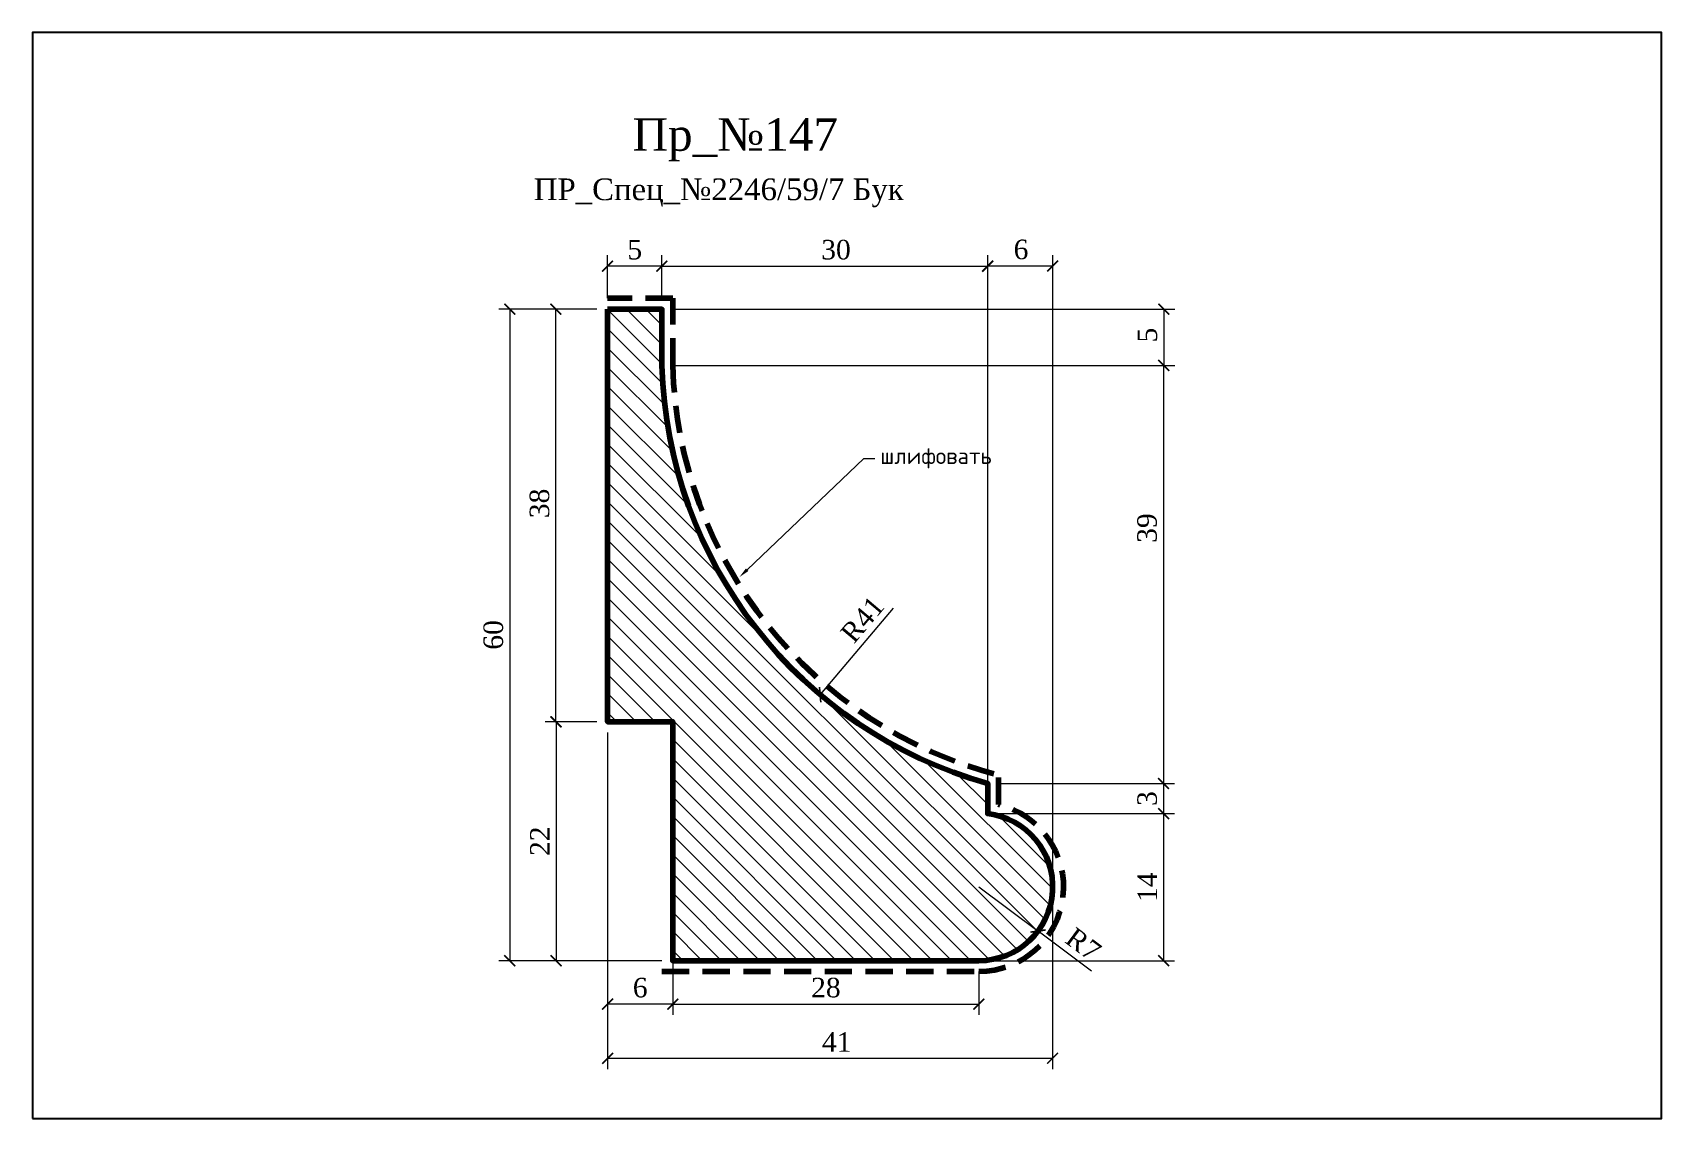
# Model space of a CAD drawing. Header units: millimetres. Extents: x 305418 to 305568, y -91246 to -91146.
import ezdxf
from ezdxf import colors
from ezdxf.entities.mleader import LeaderData, LeaderLine
from ezdxf.math import Vec2, Vec3

# ---------------------------------------------------------------- set-up
doc = ezdxf.new("R2010")
doc.units = ezdxf.units.MM
doc.header["$MEASUREMENT"] = 0
doc.linetypes.add('HIDDEN', pattern=[0.375, 0.25, -0.125])
doc.layers.add('Outside panel', color=7, linetype='Continuous', lineweight=18, true_color=0x7f5e57)
for name, color, linetype, lineweight in [('линия 15', 7, 'Continuous', 15), ('линия 50', 1, 'Continuous', 211), ('служебный слой РАЗМЕРЫ', 7, 'Continuous', 9)]:
    doc.layers.add(name, color=color, linetype=linetype, lineweight=lineweight)
doc.layers.add('размеры в модели', color=7, linetype='Continuous')
doc.styles.add('ELECT', font='times.ttf')
doc.styles.get("Standard").update_dxf_attribs({"font": 'times.ttf'})
doc.styles.add('ЕСКД профили текст', font='isocpeur.ttf')
doc.dimstyles.new('M_1', dxfattribs={"dimtxt": 1.8, "dimasz": 1, "dimexe": 1, "dimexo": 1, "dimgap": 0.6, "dimtad": 1, "dimdec": 0, "dimdsep": 46, "dimtxsty": 'Standard', "dimblk": 'ARCHTICK', "dimcen": -5, "dimclrd": 7, "dimclre": 7, "dimclrt": 7, "dimadec": 0, "dimazin": 0, "dimtfac": 1, "dimtdec": 0, "dimtmove": 0, "dimatfit": 3, "dimfxl": 1, "dimtolj": 1, "dimtzin": 0, "dimlwd": 5, "dimlwe": 5, "dimarcsym": 0})

# ---------------------------------------------------------------- blocks, each defined once
blk = doc.blocks.new('_ArchTick')
at = {"color": 0, "linetype": 'ByBlock', "const_width": 0.15}
blk.add_lwpolyline([(-0.5, -0.5), (0.5, 0.5)], dxfattribs=at)
blk = doc.blocks.new('*D16')
at = {"layer": 'Defpoints', "color": 0, "ltscale": 1000, "transparency": 16777216}
for p in [(305476.23, -91171.81), (305476.23, -91176.99), (305522.46, -91176.99)]:
    blk.add_point(p, dxfattribs=at)
at = {"layer": 'линия 15', "color": 7, "lineweight": 5, "ltscale": 1000, "transparency": 16777216}
for p, q in [((305477.23, -91171.81), (305523.46, -91171.81)), ((305522.46, -91171.81), (305522.46, -91176.99)), ((305477.23, -91176.99), (305523.46, -91176.99))]:
    blk.add_line(p, q, dxfattribs=at)
for p, rotation in [((305522.46, -91171.81), 90), ((305522.46, -91176.99), 270)]:
    blk.add_blockref('_ArchTick', p, dxfattribs=dict(at, rotation=rotation))
at = {"layer": 'линия 15', "color": 7, "ltscale": 1000, "transparency": 16777216, "insert": (305520.94, -91174.2), "char_height": 1.8, "attachment_point": 5, "rotation": 90}
blk.add_mtext('\\A1;5', dxfattribs=at)
blk = doc.blocks.new('*D15')
at = {"layer": 'Defpoints', "color": 0, "ltscale": 1000, "transparency": 16777216}
for p in [(305466.47, -91171.81), (305471.23, -91171.81), (305471.23, -91209.81)]:
    blk.add_point(p, dxfattribs=at)
at = {"layer": 'линия 15', "color": 7, "lineweight": 5, "ltscale": 1000, "transparency": 16777216}
for p, q in [((305470.23, -91171.81), (305465.47, -91171.81)), ((305466.47, -91209.81), (305466.47, -91171.81)), ((305470.23, -91209.81), (305465.47, -91209.81))]:
    blk.add_line(p, q, dxfattribs=at)
for p, rotation in [((305466.47, -91171.81), 90), ((305466.47, -91209.81), 270)]:
    blk.add_blockref('_ArchTick', p, dxfattribs=dict(at, rotation=rotation))
at = {"layer": 'линия 15', "color": 7, "ltscale": 1000, "transparency": 16777216, "insert": (305464.96, -91189.7), "char_height": 1.8, "attachment_point": 5, "rotation": 90}
blk.add_mtext('\\A1;38', dxfattribs=at)
blk = doc.blocks.new('*D14')
at = {"layer": 'Defpoints', "color": 0, "ltscale": 1000, "transparency": 16777216}
for p in [(305506.23, -91218.27), (305505.42, -91231.81), (305522.43, -91231.81)]:
    blk.add_point(p, dxfattribs=at)
at = {"layer": 'линия 15', "color": 7, "lineweight": 5, "ltscale": 1000, "transparency": 16777216}
for p, q in [((305507.23, -91218.27), (305523.43, -91218.27)), ((305522.43, -91218.27), (305522.43, -91231.81)), ((305506.42, -91231.81), (305523.43, -91231.81))]:
    blk.add_line(p, q, dxfattribs=at)
for p, rotation in [((305522.43, -91218.27), 90), ((305522.43, -91231.81), 270)]:
    blk.add_blockref('_ArchTick', p, dxfattribs=dict(at, rotation=rotation))
at = {"layer": 'линия 15', "color": 7, "ltscale": 1000, "transparency": 16777216, "insert": (305520.93, -91225.04), "char_height": 1.8, "attachment_point": 5, "rotation": 90}
blk.add_mtext('\\A1;14', dxfattribs=at)
blk = doc.blocks.new('*D13')
at = {"layer": 'Defpoints', "color": 0, "ltscale": 1000, "transparency": 16777216}
for p in [(305506.23, -91215.49), (305506.23, -91218.27), (305522.43, -91218.27)]:
    blk.add_point(p, dxfattribs=at)
at = {"layer": 'линия 15', "color": 7, "lineweight": 5, "ltscale": 1000, "transparency": 16777216}
for p, q in [((305507.23, -91215.49), (305523.43, -91215.49)), ((305522.43, -91215.49), (305522.43, -91218.27)), ((305507.23, -91218.27), (305523.43, -91218.27))]:
    blk.add_line(p, q, dxfattribs=at)
for p, rotation in [((305522.43, -91215.49), 90), ((305522.43, -91218.27), 270)]:
    blk.add_blockref('_ArchTick', p, dxfattribs=dict(at, rotation=rotation))
at = {"layer": 'линия 15', "color": 7, "ltscale": 1000, "transparency": 16777216, "insert": (305520.92, -91216.88), "char_height": 1.8, "attachment_point": 5, "rotation": 90}
blk.add_mtext('\\A1;3', dxfattribs=at)
blk = doc.blocks.new('*D12')
at = {"layer": 'Defpoints', "color": 0, "ltscale": 1000, "transparency": 16777216}
for p in [(305476.23, -91176.99), (305506.23, -91215.49), (305522.43, -91215.49)]:
    blk.add_point(p, dxfattribs=at)
at = {"layer": 'линия 15', "color": 7, "lineweight": 5, "ltscale": 1000, "transparency": 16777216}
for p, q in [((305477.23, -91176.99), (305523.43, -91176.99)), ((305522.43, -91176.99), (305522.43, -91215.49)), ((305507.23, -91215.49), (305523.43, -91215.49))]:
    blk.add_line(p, q, dxfattribs=at)
for p, rotation in [((305522.43, -91176.99), 90), ((305522.43, -91215.49), 270)]:
    blk.add_blockref('_ArchTick', p, dxfattribs=dict(at, rotation=rotation))
at = {"layer": 'линия 15', "color": 7, "ltscale": 1000, "transparency": 16777216, "insert": (305520.91, -91191.97), "char_height": 1.8, "attachment_point": 5, "rotation": 90}
blk.add_mtext('\\A1;39', dxfattribs=at)
blk = doc.blocks.new('*D11')
at = {"layer": 'Defpoints', "color": 0, "ltscale": 1000, "transparency": 16777216}
for p in [(305512.22, -91167.83), (305506.23, -91218.27), (305512.22, -91225.02)]:
    blk.add_point(p, dxfattribs=at)
at = {"layer": 'линия 15', "color": 7, "lineweight": 5, "ltscale": 1000, "transparency": 16777216}
for p, q in [((305506.23, -91217.27), (305506.23, -91166.83)), ((305512.22, -91224.02), (305512.22, -91166.83)), ((305506.23, -91167.83), (305512.22, -91167.83))]:
    blk.add_line(p, q, dxfattribs=at)
at = {"layer": 'линия 15', "color": 7, "lineweight": 5, "ltscale": 1000, "transparency": 16777216, "rotation": 180}
blk.add_blockref('_ArchTick', (305506.23, -91167.83), dxfattribs=at)
at = {"layer": 'линия 15', "color": 7, "lineweight": 5, "ltscale": 1000, "transparency": 16777216}
blk.add_blockref('_ArchTick', (305512.22, -91167.83), dxfattribs=at)
at = {"layer": 'линия 15', "color": 7, "ltscale": 1000, "transparency": 16777216, "insert": (305509.3, -91166.32), "char_height": 1.8, "attachment_point": 5}
blk.add_mtext('\\A1;6', dxfattribs=at)
blk = doc.blocks.new('*D10')
at = {"layer": 'Defpoints', "color": 0, "ltscale": 1000, "transparency": 16777216}
for p in [(305506.23, -91167.85), (305476.23, -91171.81), (305506.23, -91215.49)]:
    blk.add_point(p, dxfattribs=at)
at = {"layer": 'линия 15', "color": 7, "lineweight": 5, "ltscale": 1000, "transparency": 16777216}
for p, q in [((305476.23, -91170.81), (305476.23, -91166.85)), ((305506.23, -91214.49), (305506.23, -91166.85)), ((305476.23, -91167.85), (305506.23, -91167.85))]:
    blk.add_line(p, q, dxfattribs=at)
at = {"layer": 'линия 15', "color": 7, "lineweight": 5, "ltscale": 1000, "transparency": 16777216, "rotation": 180}
blk.add_blockref('_ArchTick', (305476.23, -91167.85), dxfattribs=at)
at = {"layer": 'линия 15', "color": 7, "lineweight": 5, "ltscale": 1000, "transparency": 16777216}
blk.add_blockref('_ArchTick', (305506.23, -91167.85), dxfattribs=at)
at = {"layer": 'линия 15', "color": 7, "ltscale": 1000, "transparency": 16777216, "insert": (305492.26, -91166.34), "char_height": 1.8, "attachment_point": 5}
blk.add_mtext('\\A1;30', dxfattribs=at)
blk = doc.blocks.new('*D9')
at = {"layer": 'Defpoints', "color": 0, "ltscale": 1000, "transparency": 16777216}
for p in [(305517.34, -91175.89), (305490.8, -91207.31)]:
    blk.add_point(p, dxfattribs=at)
at = {"layer": 'размеры в модели', "color": 7, "lineweight": 5, "ltscale": 1000, "transparency": 16777216}
blk.add_line((305497.53, -91199.34), (305490.8, -91207.31), dxfattribs=at)
at = {"layer": 'размеры в модели', "color": 7, "lineweight": 5, "ltscale": 1000, "transparency": 16777216, "rotation": 229.8108427767545}
blk.add_blockref('_ArchTick', (305490.8, -91207.31), dxfattribs=at)
at = {"layer": 'размеры в модели', "color": 7, "ltscale": 1000, "transparency": 16777216, "insert": (305494.69, -91200.38), "char_height": 1.8, "attachment_point": 5, "rotation": 49.8108}
blk.add_mtext('\\A1;R41', dxfattribs=at)
blk = doc.blocks.new('*D8')
at = {"layer": 'Defpoints', "color": 0, "ltscale": 1000, "transparency": 16777216}
for p in [(305505.42, -91225.02), (305510.87, -91229.08)]:
    blk.add_point(p, dxfattribs=at)
at = {"layer": 'размеры в модели', "color": 7, "lineweight": 5, "ltscale": 1000, "transparency": 16777216}
for p in [(305505.42, -91225.02), (305515.79, -91232.76)]:
    blk.add_line(p, (305510.87, -91229.08), dxfattribs=at)
at = {"layer": 'размеры в модели', "color": 7, "lineweight": 5, "ltscale": 1000, "transparency": 16777216, "rotation": 143.257997026026}
blk.add_blockref('_ArchTick', (305510.87, -91229.08), dxfattribs=at)
at = {"layer": 'размеры в модели', "color": 7, "ltscale": 1000, "transparency": 16777216, "insert": (305515.04, -91230.3), "char_height": 1.8, "attachment_point": 5, "rotation": 323.258}
blk.add_mtext('\\A1;R7', dxfattribs=at)
blk = doc.blocks.new('*D7')
at = {"layer": 'Defpoints', "color": 0, "ltscale": 1000, "transparency": 16777216}
for p in [(305471.23, -91209.81), (305477.23, -91209.81), (305471.23, -91235.81)]:
    blk.add_point(p, dxfattribs=at)
at = {"layer": 'размеры в модели', "color": 7, "lineweight": 5, "ltscale": 1000, "transparency": 16777216}
for p, q in [((305471.23, -91210.81), (305471.23, -91236.81)), ((305477.23, -91210.81), (305477.23, -91236.81)), ((305477.23, -91235.81), (305471.23, -91235.81))]:
    blk.add_line(p, q, dxfattribs=at)
at = {"layer": 'размеры в модели', "color": 7, "lineweight": 5, "ltscale": 1000, "transparency": 16777216, "rotation": 180}
blk.add_blockref('_ArchTick', (305471.23, -91235.81), dxfattribs=at)
at = {"layer": 'размеры в модели', "color": 7, "lineweight": 5, "ltscale": 1000, "transparency": 16777216}
blk.add_blockref('_ArchTick', (305477.23, -91235.81), dxfattribs=at)
at = {"layer": 'размеры в модели', "color": 7, "ltscale": 1000, "transparency": 16777216, "insert": (305474.23, -91234.3), "char_height": 1.8, "attachment_point": 5}
blk.add_mtext('\\A1;6', dxfattribs=at)
blk = doc.blocks.new('*D6')
at = {"layer": 'Defpoints', "color": 0, "ltscale": 1000, "transparency": 16777216}
for p in [(305471.23, -91209.81), (305466.49, -91231.81), (305477.23, -91231.81)]:
    blk.add_point(p, dxfattribs=at)
at = {"layer": 'размеры в модели', "color": 7, "lineweight": 5, "ltscale": 1000, "transparency": 16777216}
for p, q in [((305470.23, -91209.81), (305465.49, -91209.81)), ((305466.49, -91209.81), (305466.49, -91231.81)), ((305476.23, -91231.81), (305465.49, -91231.81))]:
    blk.add_line(p, q, dxfattribs=at)
for p, rotation in [((305466.49, -91209.81), 90), ((305466.49, -91231.81), 270)]:
    blk.add_blockref('_ArchTick', p, dxfattribs=dict(at, rotation=rotation))
at = {"layer": 'размеры в модели', "color": 7, "ltscale": 1000, "transparency": 16777216, "insert": (305464.99, -91220.81), "char_height": 1.8, "attachment_point": 5, "rotation": 90}
blk.add_mtext('\\A1;22', dxfattribs=at)
blk = doc.blocks.new('*D5')
at = {"layer": 'Defpoints', "color": 0, "ltscale": 1000, "transparency": 16777216}
for p in [(305471.23, -91209.81), (305512.2, -91225.42), (305512.2, -91240.8)]:
    blk.add_point(p, dxfattribs=at)
at = {"layer": 'размеры в модели', "color": 7, "lineweight": 5, "ltscale": 1000, "transparency": 16777216}
for p, q in [((305471.23, -91210.81), (305471.23, -91241.8)), ((305512.2, -91226.42), (305512.2, -91241.8)), ((305471.23, -91240.8), (305512.2, -91240.8))]:
    blk.add_line(p, q, dxfattribs=at)
at = {"layer": 'размеры в модели', "color": 7, "lineweight": 5, "ltscale": 1000, "transparency": 16777216, "rotation": 180}
blk.add_blockref('_ArchTick', (305471.23, -91240.8), dxfattribs=at)
at = {"layer": 'размеры в модели', "color": 7, "lineweight": 5, "ltscale": 1000, "transparency": 16777216}
blk.add_blockref('_ArchTick', (305512.2, -91240.8), dxfattribs=at)
at = {"layer": 'размеры в модели', "color": 7, "ltscale": 1000, "transparency": 16777216, "insert": (305492.32, -91239.3), "char_height": 1.8, "attachment_point": 5}
blk.add_mtext('\\A1;41', dxfattribs=at)
blk = doc.blocks.new('*D4')
at = {"layer": 'Defpoints', "color": 0, "ltscale": 1000, "transparency": 16777216}
for p in [(305477.23, -91231.81), (305505.42, -91231.81), (305505.42, -91235.81)]:
    blk.add_point(p, dxfattribs=at)
at = {"layer": 'размеры в модели', "color": 7, "lineweight": 5, "ltscale": 1000, "transparency": 16777216}
for p, q in [((305477.23, -91232.81), (305477.23, -91236.81)), ((305505.42, -91232.81), (305505.42, -91236.81)), ((305477.23, -91235.81), (305505.42, -91235.81))]:
    blk.add_line(p, q, dxfattribs=at)
at = {"layer": 'размеры в модели', "color": 7, "lineweight": 5, "ltscale": 1000, "transparency": 16777216, "rotation": 180}
blk.add_blockref('_ArchTick', (305477.23, -91235.81), dxfattribs=at)
at = {"layer": 'размеры в модели', "color": 7, "lineweight": 5, "ltscale": 1000, "transparency": 16777216}
blk.add_blockref('_ArchTick', (305505.42, -91235.81), dxfattribs=at)
at = {"layer": 'размеры в модели', "color": 7, "ltscale": 1000, "transparency": 16777216, "insert": (305491.33, -91234.3), "char_height": 1.8, "attachment_point": 5}
blk.add_mtext('\\A1;28', dxfattribs=at)
blk = doc.blocks.new('*D3')
at = {"layer": 'Defpoints', "color": 0, "ltscale": 1000, "transparency": 16777216}
for p in [(305471.23, -91167.85), (305471.23, -91171.81), (305476.23, -91171.81)]:
    blk.add_point(p, dxfattribs=at)
at = {"layer": 'размеры в модели', "color": 7, "lineweight": 5, "ltscale": 1000, "transparency": 16777216}
for p, q in [((305471.23, -91170.81), (305471.23, -91166.85)), ((305476.23, -91170.81), (305476.23, -91166.85)), ((305476.23, -91167.85), (305471.23, -91167.85))]:
    blk.add_line(p, q, dxfattribs=at)
at = {"layer": 'размеры в модели', "color": 7, "lineweight": 5, "ltscale": 1000, "transparency": 16777216, "rotation": 180}
blk.add_blockref('_ArchTick', (305471.23, -91167.85), dxfattribs=at)
at = {"layer": 'размеры в модели', "color": 7, "lineweight": 5, "ltscale": 1000, "transparency": 16777216}
blk.add_blockref('_ArchTick', (305476.23, -91167.85), dxfattribs=at)
at = {"layer": 'размеры в модели', "color": 7, "ltscale": 1000, "transparency": 16777216, "insert": (305473.73, -91166.34), "char_height": 1.8, "attachment_point": 5}
blk.add_mtext('\\A1;5', dxfattribs=at)
blk = doc.blocks.new('*D2')
at = {"layer": 'Defpoints', "color": 0, "ltscale": 1000, "transparency": 16777216}
for p in [(305471.23, -91171.81), (305462.22, -91231.81), (305477.23, -91231.81)]:
    blk.add_point(p, dxfattribs=at)
at = {"layer": 'размеры в модели', "color": 7, "lineweight": 5, "ltscale": 1000, "transparency": 16777216}
for p, q in [((305470.23, -91171.81), (305461.22, -91171.81)), ((305462.22, -91171.81), (305462.22, -91231.81)), ((305476.23, -91231.81), (305461.22, -91231.81))]:
    blk.add_line(p, q, dxfattribs=at)
for p, rotation in [((305462.22, -91171.81), 90), ((305462.22, -91231.81), 270)]:
    blk.add_blockref('_ArchTick', p, dxfattribs=dict(at, rotation=rotation))
at = {"layer": 'размеры в модели', "color": 7, "ltscale": 1000, "transparency": 16777216, "insert": (305460.71, -91201.81), "char_height": 1.8, "attachment_point": 5, "rotation": 90}
blk.add_mtext('\\A1;60', dxfattribs=at)

msp = doc.modelspace()

# ---------------------------------------------------------------- hatches: boundary and pattern name
at = {"layer": 'Outside panel', "ltscale": 1000}
h = msp.add_hatch(dxfattribs=at)
h.set_pattern_fill('ANSI31', color=256, scale=10, angle=90)
h.set_pattern_definition([(135, (-5435.4136, 6183.2585), (-0.8838834765, -0.8838834765), [])])
h.paths.add_polyline_path([(305477.23, -91209.81), (305471.23, -91209.81), (305471.23, -91171.81), (305476.23, -91171.81), (305476.23, -91176.99, 0.32874), (305506.23, -91215.49), (305506.23, -91218.27, -0.942227), (305505.42, -91231.81), (305477.23, -91231.81)])

# ---------------------------------------------------------------- linework, layer by layer
at = {"color": 6, "ltscale": 1000}
msp.add_lwpolyline([(305418.27, -91246.34), (305568.27, -91246.34), (305568.27, -91146.34), (305418.27, -91146.34)], close=True, dxfattribs=at)
at = {"layer": 'линия 50', "color": 1, "linetype": 'HIDDEN', "ltscale": 10, "true_color": 0xff0909}
msp.add_lwpolyline([(305476.23, -91232.81), (305505.42, -91232.81, 0.88939), (305507.23, -91217.44), (305507.23, -91214.72, -0.333875), (305477.23, -91176.98), (305477.23, -91170.81), (305471.23, -91170.81)], format="xyb", dxfattribs=at)
at = {"layer": 'линия 50', "color": 7}
msp.add_lwpolyline([(305471.23, -91171.81), (305471.23, -91209.81), (305477.23, -91209.81), (305477.23, -91231.81), (305505.42, -91231.81, 0.942211), (305506.23, -91218.27), (305506.23, -91215.49, -0.32874), (305476.23, -91176.99), (305476.23, -91171.81), (305471.23, -91171.81)], format="xyb", dxfattribs=at)

# ---------------------------------------------------------------- texts
at = {"color": 5, "ltscale": 1000, "style": 'ELECT'}
msp.add_text('Пр_№147', height=3, dxfattribs=at).set_placement((305473.52, -91157.22))
at = {"color": 7, "ltscale": 1000, "style": 'ELECT'}
msp.add_text('ПР_Спец_№2246/59/7 Бук', height=2, dxfattribs=at).set_placement((305464.43, -91161.77))

# ---------------------------------------------------------------- dimensions: what is measured, and where the dimension line sits
at = {"layer": 'линия 15', "color": 5, "ltscale": 1000}
for base, p1, p2, picture, middle in [((305506.23, -91167.85), (305476.23, -91171.81), (305506.23, -91215.49), '*D10', (305492.26, -91167.85)), ((305512.22, -91167.83), (305506.23, -91218.27), (305512.22, -91225.02), '*D11', (305509.3, -91167.83))]:
    dim = msp.add_linear_dim(base=base, p1=p1, p2=p2, dimstyle='M_1', dxfattribs=at)
    dim.commit()
    dim.dimension.update_dxf_attribs({"geometry": picture, "text_midpoint": middle, "dimtype": 128})
for base, p1, p2, picture, middle in [((305466.47, -91171.81), (305471.23, -91209.81), (305471.23, -91171.81), '*D15', (305466.47, -91189.7)), ((305522.46, -91176.99), (305476.23, -91171.81), (305476.23, -91176.99), '*D16', (305522.46, -91174.2)), ((305522.43286238, -91215.4901649), (305476.22908939, -91176.9901649), (305506.22908939, -91215.4901649), '*D12', (305522.43286238, -91191.96662643))]:
    dim = msp.add_linear_dim(base=base, p1=p1, p2=p2, angle=90, dimstyle='M_1', dxfattribs=at)
    dim.commit()
    dim.dimension.update_dxf_attribs({"geometry": picture, "text_midpoint": middle, "dimtype": 128})
for base, p1, p2, picture, middle in [((305522.43, -91218.27), (305506.23, -91215.49), (305506.23, -91218.27), '*D13', (305520.92, -91216.88)), ((305522.43, -91231.81), (305506.23, -91218.27), (305505.42, -91231.81), '*D14', (305520.93, -91225.04))]:
    dim = msp.add_linear_dim(base=base, p1=p1, p2=p2, angle=90, dimstyle='M_1', dxfattribs=at)
    dim.commit()
    dim.dimension.update_dxf_attribs({"geometry": picture, "text_midpoint": middle})
at = {"layer": 'размеры в модели', "color": 5, "ltscale": 1000}
for base, p1, p2, angle, picture, middle in [((305471.23, -91167.85), (305476.23, -91171.81), (305471.23, -91171.81), 180, '*D3', (305473.73, -91166.34)), ((305462.22, -91231.81), (305471.23, -91171.81), (305477.23, -91231.81), 90, '*D2', (305460.71, -91201.81)), ((305466.49, -91231.81), (305471.23, -91209.81), (305477.23, -91231.81), 90, '*D6', (305464.99, -91220.81)), ((305471.23, -91235.81), (305477.23, -91209.81), (305471.23, -91209.81), 180, '*D7', (305474.23, -91234.3)), ((305505.42, -91235.81), (305477.23, -91231.81), (305505.42, -91231.81), 180, '*D4', (305491.33, -91234.3))]:
    dim = msp.add_linear_dim(base=base, p1=p1, p2=p2, angle=angle, dimstyle='M_1', dxfattribs=at)
    dim.commit()
    dim.dimension.update_dxf_attribs({"geometry": picture, "text_midpoint": middle})
dim = msp.add_radius_dim(center=(305517.34, -91175.89), mpoint=(305490.8, -91207.31), dimstyle='M_1', dxfattribs=at)
dim.commit()
dim.dimension.update_dxf_attribs({"geometry": '*D9', "text_midpoint": (305495.84, -91201.35), "dimtype": 132})
dim = msp.add_linear_dim(base=(305512.2, -91240.8), p1=(305471.23, -91209.81), p2=(305512.2, -91225.42), angle=180, dimstyle='M_1', dxfattribs=at)
dim.commit()
dim.dimension.update_dxf_attribs({"geometry": '*D5', "text_midpoint": (305492.32, -91240.8), "dimtype": 128})
dim = msp.add_radius_dim(center=(305505.42, -91225.02), mpoint=(305510.87, -91229.08), dimstyle='M_1', dxfattribs=at)
dim.commit()
dim.dimension.update_dxf_attribs({"geometry": '*D8', "text_midpoint": (305515.04, -91230.3)})

# ---------------------------------------------------------------- leaders
at = {"layer": 'служебный слой РАЗМЕРЫ'}
ml = msp.add_multileader_mtext('Standard', dxfattribs=at)
ml.set_content('\\A1;шлифовать', color=256, style='ЕСКД профили текст')
ml.set_leader_properties(color=256, linetype='ByLayer', lineweight=-1)
ml.build(insert=Vec2(0, 0))
ml.multileader.update_dxf_attribs({"dogleg_length": 1, "arrow_head_size": 1})
ctx = ml.context
ctx.base_point, ctx.char_height, ctx.arrow_head_size, ctx.landing_gap_size, ctx.plane_origin = Vec3(305495.83, -91185.55), 1.5, 1, 0.5, Vec3(305509.3, -91159.38)
notes = []
notes.append((ctx, [(1, (1, 1, 0), (305494.83, -91185.55), (1, 0), 1, [(0, [(305483.36, -91196.49)], 0, [])])]))
ctx.mtext.insert, ctx.mtext.flow_direction = Vec3(305496.33, -91184.57), 5
for ctx, leaders in notes:
    for number, flags, end, landing, length, lines in leaders:
        leader = LeaderData()
        leader.index, (leader.has_last_leader_line, leader.has_dogleg_vector, leader.attachment_direction) = number, flags
        leader.last_leader_point, leader.dogleg_vector, leader.dogleg_length = Vec3(end), Vec3(landing), length
        for number, points, colour, breaks in lines:
            line = LeaderLine()
            line.index, line.vertices, line.color, line.breaks = number, Vec3.list(points), colors.encode_raw_color(colour), breaks
            leader.lines.append(line)
        ctx.leaders.append(leader)

doc.saveas('drawing.dxf')
